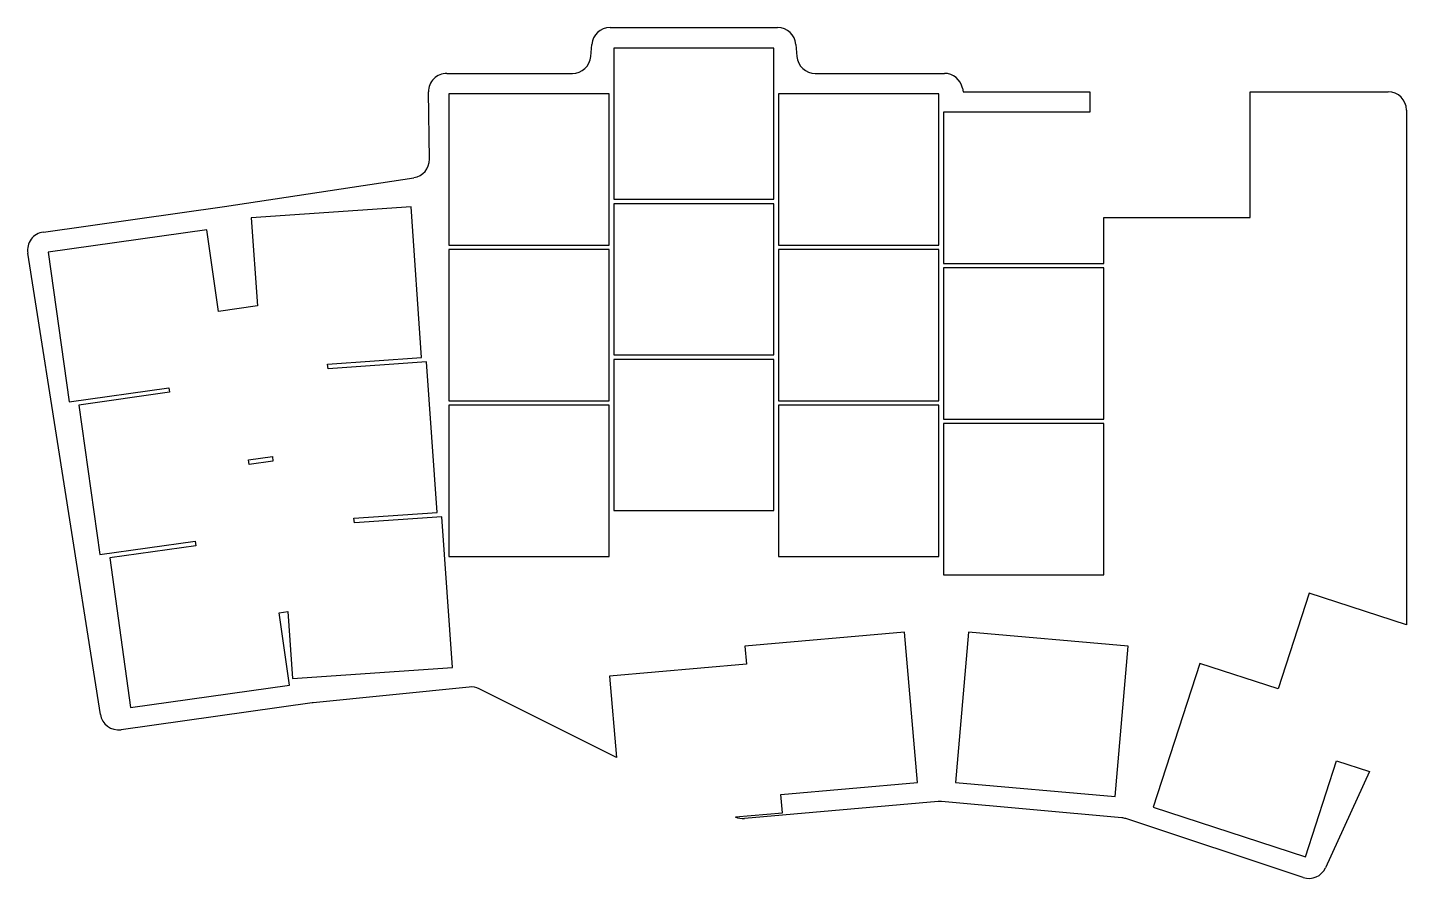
# Model space of a CAD drawing. Header units: millimetres. Extents: x 130 to 281, y -178 to -85.
import ezdxf

# ---------------------------------------------------------------- set-up
doc = ezdxf.new("R2010")
doc.units = ezdxf.units.MM

msp = doc.modelspace()

# ---------------------------------------------------------------- linework, layer by layer
for p, q in [((193.83, -85.27), (212.13, -85.27)), ((191.73, -88.43), (191.83, -87.11)), ((214.13, -87.11), (214.23, -88.43)), ((211.73, -87.52), (194.23, -87.52)), ((194.23, -87.52), (194.23, -104.02)), ((211.73, -104.02), (211.73, -87.52)), ((176.01, -90.27), (189.73, -90.27)), ((216.23, -90.27), (230.34, -90.27)), ((174.1, -99.65), (174.01, -92.29)), ((193.73, -92.52), (176.23, -92.52)), ((176.23, -92.52), (176.23, -109.02)), ((193.73, -109.02), (193.73, -92.52)), ((229.73, -92.52), (212.23, -92.52)), ((212.23, -92.52), (212.23, -109.02)), ((229.73, -109.02), (229.73, -92.52)), ((232.3, -91.88), (232.38, -92.27)), ((232.38, -92.27), (246.23, -92.27)), ((246.23, -92.27), (246.23, -94.52)), ((263.73, -92.27), (278.78, -92.27)), ((263.73, -106.02), (263.73, -92.27)), ((246.23, -94.52), (230.23, -94.52)), ((230.23, -94.52), (230.23, -111.02)), ((280.78, -94.27), (280.78, -150.49)), ((151.74, -104.82), (172.4, -101.66)), ((131.96, -107.6), (151.72, -104.82)), ((172.11, -104.84), (154.65, -106.06)), ((173.26, -121.3), (172.11, -104.84)), ((194.23, -104.02), (211.73, -104.02)), ((211.73, -104.52), (194.23, -104.52)), ((194.23, -104.52), (194.23, -121.02)), ((211.73, -121.02), (211.73, -104.52)), ((154.65, -106.06), (155.32, -115.67)), ((247.73, -111.02), (247.73, -106.02)), ((247.73, -106.02), (263.73, -106.02)), ((149.81, -107.36), (132.48, -109.8)), ((151.07, -116.27), (149.81, -107.36)), ((138.18, -160.28), (130.26, -109.89)), ((132.48, -109.8), (134.78, -126.14)), ((176.23, -109.02), (193.73, -109.02)), ((193.73, -109.52), (176.23, -109.52)), ((176.23, -109.52), (176.23, -126.02)), ((193.73, -126.02), (193.73, -109.52)), ((212.23, -109.02), (229.73, -109.02)), ((229.73, -109.52), (212.23, -109.52)), ((212.23, -109.52), (212.23, -126.02)), ((229.73, -126.02), (229.73, -109.52)), ((230.23, -111.02), (247.73, -111.02)), ((247.73, -111.52), (230.23, -111.52)), ((230.23, -111.52), (230.23, -128.02)), ((247.73, -128.02), (247.73, -111.52)), ((155.32, -115.67), (151.07, -116.27)), ((162.98, -122.02), (173.26, -121.3)), ((173.79, -121.77), (163.05, -122.52)), ((174.95, -138.23), (173.79, -121.77)), ((194.23, -121.02), (211.73, -121.02)), ((211.73, -121.52), (194.23, -121.52)), ((194.23, -121.52), (194.23, -138.02)), ((211.73, -138.02), (211.73, -121.52)), ((163.05, -122.52), (162.98, -122.02)), ((134.78, -126.14), (145.67, -124.6)), ((145.67, -124.6), (145.74, -125.1)), ((145.74, -125.1), (135.84, -126.49)), ((176.23, -126.02), (193.73, -126.02)), ((212.23, -126.02), (229.73, -126.02)), ((135.84, -126.49), (138.14, -142.83)), ((193.73, -126.52), (176.23, -126.52)), ((176.23, -126.52), (176.23, -143.02)), ((193.73, -143.02), (193.73, -126.52)), ((229.73, -126.52), (212.23, -126.52)), ((212.23, -126.52), (212.23, -143.02)), ((229.73, -143.02), (229.73, -126.52)), ((230.23, -128.02), (247.73, -128.02)), ((247.73, -128.52), (230.23, -128.52)), ((230.23, -128.52), (230.23, -145.02)), ((247.73, -145.02), (247.73, -128.52)), ((154.35, -132.47), (156.97, -132.11)), ((154.42, -132.97), (154.35, -132.47)), ((156.97, -132.11), (157.01, -132.61)), ((157.01, -132.61), (154.42, -132.97)), ((165.85, -138.86), (174.95, -138.23)), ((194.23, -138.02), (211.73, -138.02)), ((165.92, -139.36), (165.85, -138.86)), ((175.48, -138.69), (165.92, -139.36)), ((176.63, -155.15), (175.48, -138.69)), ((138.14, -142.83), (148.53, -141.37)), ((148.53, -141.37), (148.6, -141.87)), ((148.6, -141.87), (139.2, -143.19)), ((139.2, -143.19), (141.49, -159.53)), ((176.23, -143.02), (193.73, -143.02)), ((212.23, -143.02), (229.73, -143.02)), ((230.23, -145.02), (247.73, -145.02)), ((270.17, -147.04), (266.77, -157.5)), ((280.78, -150.49), (270.17, -147.04)), ((157.71, -149.17), (158.66, -149.04)), ((158.66, -149.04), (159.17, -156.37)), ((158.82, -157.09), (157.71, -149.17)), ((225.98, -151.29), (208.54, -152.81)), ((227.41, -167.72), (225.98, -151.29)), ((232.98, -151.29), (231.54, -167.72)), ((250.41, -152.81), (232.98, -151.29)), ((208.54, -152.81), (208.72, -154.8)), ((248.98, -169.25), (250.41, -152.81)), ((208.72, -154.8), (193.77, -156.11)), ((258.21, -154.72), (253.11, -170.41)), ((266.77, -157.5), (258.21, -154.72)), ((159.17, -156.37), (176.63, -155.15)), ((193.77, -156.11), (194.55, -165)), ((141.49, -159.53), (158.82, -157.09)), ((178.46, -157.29), (161.4, -159)), ((194.55, -165), (179.55, -157.5)), ((161.32, -159.01), (140.44, -161.95)), ((269.75, -175.82), (273.15, -165.36)), ((273.15, -165.36), (276.76, -166.53)), ((276.76, -166.53), (271.94, -177.02)), ((212.47, -169.03), (227.41, -167.72)), ((231.54, -167.72), (248.98, -169.25)), ((229.67, -169.78), (208.5, -171.64)), ((212.65, -171.02), (212.47, -169.03)), ((249.7, -171.57), (230.03, -169.78)), ((207.51, -171.47), (212.65, -171.02)), ((253.11, -170.41), (269.75, -175.82)), ((269.5, -178.09), (250.15, -171.66))]:
    msp.add_line(p, q)
for centre, start, end in [((193.83, -87.27), 90, 175.4261), ((212.13, -87.27), 4.5739, 90), ((189.73, -88.27), 270, 355.4261), ((216.23, -88.27), 184.5739, 270), ((176.01, -92.27), 90, 180.7492), ((230.34, -92.27), 11.3099, 90), ((278.78, -94.27), 0, 90), ((172.1, -99.68), 278.6989, 0.7492), ((151.44, -102.84), 278, 278.6989), ((132.23, -109.58), 98, 188.9375), ((178.66, -159.28), 63.4395, 95.7185), ((161.6, -160.99), 95.7185, 98), ((140.16, -159.97), 188.9375, 278), ((229.85, -171.78), 84.815, 95), ((208.32, -169.64), 246.045, 275), ((249.52, -173.56), 71.6318, 84.815), ((270.13, -176.19), 251.6318, 335.3523)]:
    msp.add_arc(centre, 2, start, end)

doc.saveas('drawing.dxf')
